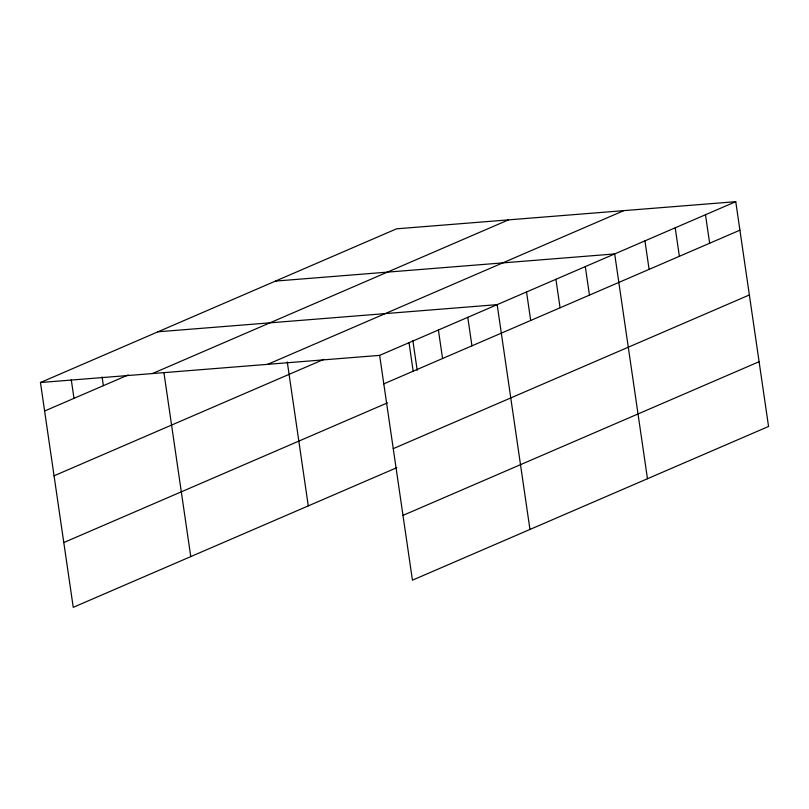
<?xml version="1.0" encoding="UTF-8"?>
<svg xmlns="http://www.w3.org/2000/svg" width="809" height="809" viewBox="0 0 809 809"><rect width="100%" height="100%" fill="white"/><g stroke="black" fill="none" stroke-linecap="round" stroke-linejoin="round"><path stroke-width="1.21" d="M396.845 467.663L73.245 607.326L40.45 382.526L396.562 228.826L735.755 201.674L768.55 426.474L412.438 580.174L379.643 355.373L735.755 201.674M44.606 411.023L128.226 374.941M152.385 373.566L508.497 219.866M267.708 364.333L623.82 210.633M54.061 475.803L323.843 359.368M383.8 383.87L739.911 230.181M63.8 542.546L387.4 402.882M393.255 448.651L749.367 294.961M402.983 515.394L759.105 361.704M275.485 281.087L614.678 253.935L647.473 478.736M157.967 331.801L497.161 304.649L529.956 529.45M40.45 382.526L379.643 355.373M705.488 214.739L709.645 243.246M675.212 227.804L679.378 256.311M644.945 240.87L649.101 269.377M585.301 266.616L589.458 295.113M555.914 279.287L560.081 307.794M526.538 291.968L530.694 320.475M467.784 317.33L471.94 345.837M438.397 330.011L442.563 358.518M412.873 340.65L417.201 370.31M409.02 342.692L413.177 371.2M287.276 361.906L308.28 505.888M163.944 372.767L190.762 556.602M102.106 376.994L103.37 385.671M71.273 379.755L73.983 398.352"/></g></svg>
